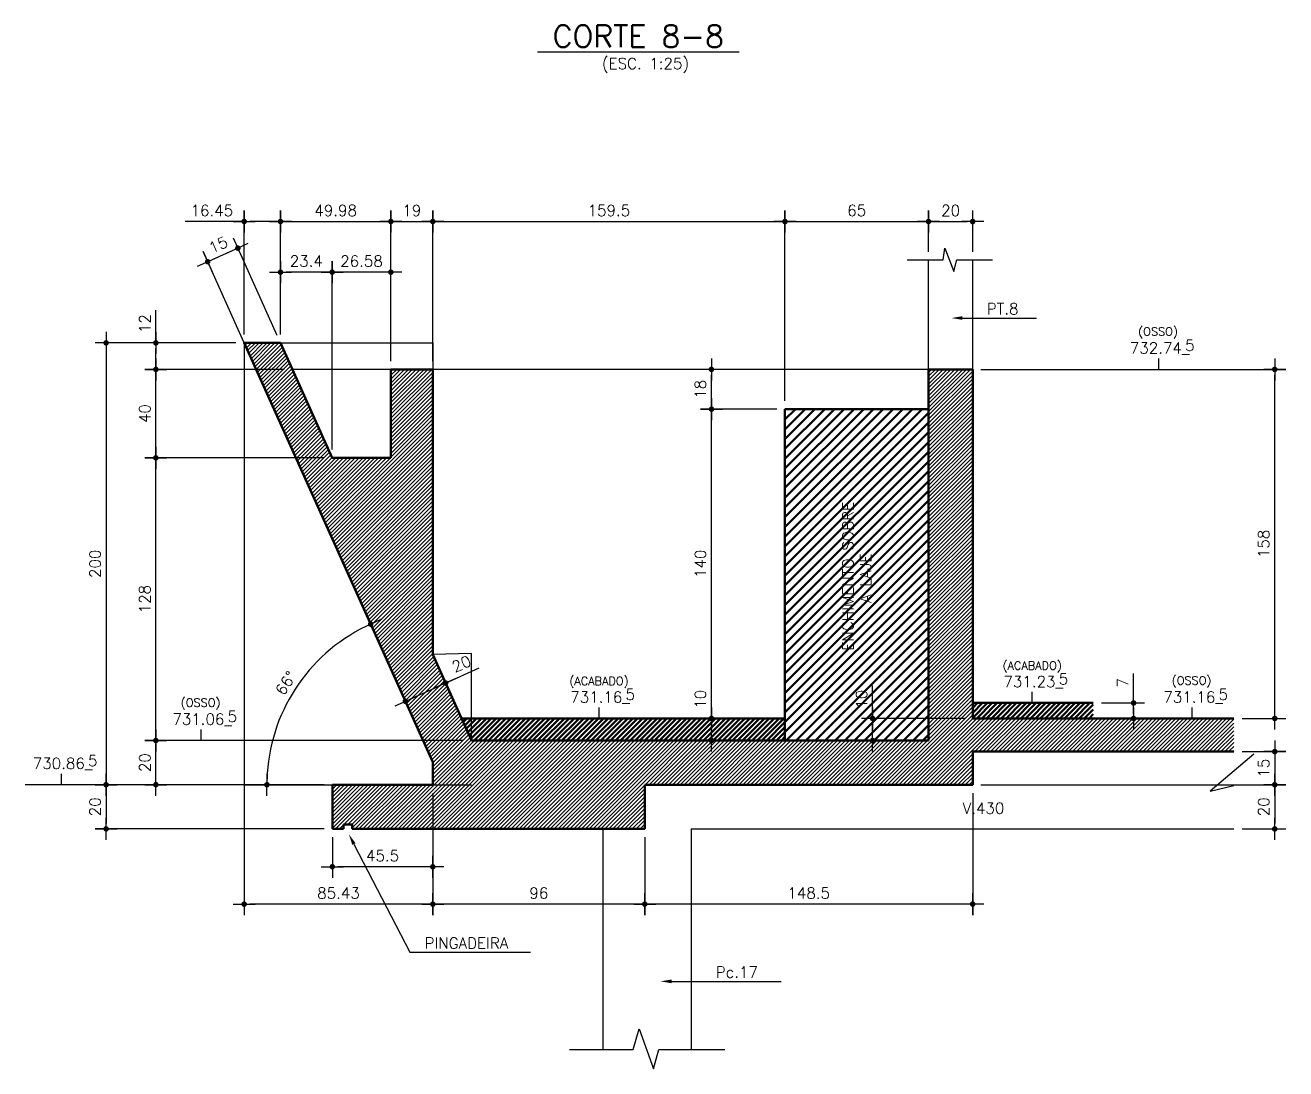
# Model space of a CAD drawing. Header units: inches. Extents: x 17515 to 34518, y -9122 to -4917.
# Drawn here: x 33947 to 34518, y -7393 to -6921 of the extents above; entities that cross this region are included whole.
import ezdxf
from ezdxf.enums import TextEntityAlignment as Align

# ---------------------------------------------------------------- set-up
doc = ezdxf.new("R2010")
doc.units = ezdxf.units.IN
doc.header["$LTSCALE"] = 50
doc.header["$MEASUREMENT"] = 0
for name, color, linetype in [('CORTES', 2, 'Continuous'), ('COTA', 6, 'Continuous'), ('NIVEL', 3, 'Continuous'), ('TEXTO', 3, 'Continuous')]:
    doc.layers.add(name, color=color, linetype=linetype)
doc.styles.add('ROMANS', font='romans.shx')

# ---------------------------------------------------------------- blocks, each defined once
blk = doc.blocks.new('COTA')
at = {"layer": 'COTA'}
for p, q in [((2, 0), (-2, 0)), ((0, -2), (0, 2))]:
    blk.add_line(p, q, dxfattribs=at)
at = {"layer": 'COTA', "const_width": 0.5}
blk.add_lwpolyline([(-0.25, 0, 1), (0.25, 0, 1)], format="xyb", close=True, dxfattribs=at)

msp = doc.modelspace()

# ---------------------------------------------------------------- linework, layer by layer
for p, q in [((34046.578, -7064.843), (34046.578, -7264.843)), ((34046.578, -7064.843), (34132.01, -7064.843)), ((34132.01, -7064.843), (34132.01, -7076.843)), ((34149.51, -7205.447), (34132.01, -7205.954)), ((34149.51, -7244.843), (34149.51, -7205.447)), ((34046.578, -7264.843), (34149.51, -7264.843))]:
    msp.add_line(p, q)
msp.add_lwpolyline([(34046.578, -7064.843), (34132.01, -7254.691), (34132.01, -7264.843)])
at = {"layer": 'CORTES', "color": 8}
for p, q in [((34363.165, -7027.298), (34363.948, -7022.033)), ((34363.948, -7022.033), (34368.013, -7032.545)), ((34346.884, -7027.298), (34363.165, -7027.298)), ((34368.013, -7032.545), (34369.35, -7027.298)), ((34369.35, -7027.298), (34385.464, -7027.298)), ((34503.87, -7251.077), (34484.122, -7267.825)), ((34484.122, -7267.825), (34494.756, -7265.169)), ((34222.765, -7384.68), (34225.461, -7375.3)), ((34225.461, -7375.3), (34232.013, -7393.426)), ((34193.955, -7384.68), (34222.765, -7384.68)), ((34232.013, -7393.426), (34234.3, -7384.68)), ((34234.3, -7384.68), (34264.257, -7384.68))]:
    msp.add_line(p, q, dxfattribs=at)
at = {"layer": 'CORTES'}
for p, q in [((34356.51, -7076.843), (34356.51, -7027.298)), ((34376.51, -7076.843), (34376.51, -7027.298)), ((34113.01, -7076.843), (34068.427, -7076.843)), ((34356.51, -7076.843), (34132.01, -7076.843)), ((34208.973, -7284.843), (34208.973, -7384.68)), ((34248.973, -7284.843), (34248.973, -7384.68)), ((34248.973, -7284.843), (34494.756, -7284.843))]:
    msp.add_line(p, q, dxfattribs=at)
at = {"layer": 'CORTES', "color": 1, "linetype": 'Continuous', "lineweight": 50}
for p, q in [((34063.027, -7064.843), (34046.578, -7064.843)), ((34046.578, -7064.843), (34132.01, -7254.691)), ((34063.027, -7064.843), (34086.427, -7116.843)), ((34113.01, -7076.843), (34132.01, -7076.843)), ((34113.01, -7076.843), (34113.01, -7116.843)), ((34132.01, -7076.843), (34132.01, -7205.954)), ((34376.51, -7076.843), (34356.51, -7076.843)), ((34356.51, -7076.843), (34356.51, -7244.843)), ((34376.51, -7076.843), (34376.51, -7234.843)), ((34113.01, -7116.843), (34086.427, -7116.843)), ((34132.01, -7205.954), (34149.51, -7244.843)), ((34494.756, -7234.843), (34376.51, -7234.843)), ((34356.51, -7244.843), (34149.51, -7244.843)), ((34494.756, -7249.843), (34376.51, -7249.843)), ((34376.51, -7249.843), (34376.51, -7264.843)), ((34132.01, -7254.691), (34132.01, -7264.843)), ((34086.51, -7264.843), (34086.51, -7284.843)), ((34132.01, -7264.843), (34086.51, -7264.843)), ((34376.51, -7264.843), (34228.01, -7264.843)), ((34228.01, -7264.843), (34228.01, -7284.843)), ((34228.01, -7264.843), (34228.01, -7284.843)), ((34091.51, -7282.843), (34091.51, -7284.843)), ((34095.51, -7282.843), (34091.51, -7282.843)), ((34095.51, -7282.843), (34095.51, -7284.843)), ((34091.51, -7284.843), (34086.51, -7284.843)), ((34228.01, -7284.843), (34095.51, -7284.843))]:
    msp.add_line(p, q, dxfattribs=at)
at = {"layer": 'CORTES', "color": 252, "linetype": 'Continuous'}
for p, q in [((34047.053, -7065.898), (34048.107, -7064.843)), ((34047.601, -7067.117), (34049.875, -7064.843)), ((34048.15, -7068.336), (34051.643, -7064.843)), ((34048.698, -7069.555), (34053.411, -7064.843)), ((34049.247, -7070.774), (34055.178, -7064.843)), ((34049.796, -7071.994), (34056.946, -7064.843)), ((34050.344, -7073.213), (34058.714, -7064.843)), ((34050.893, -7074.432), (34060.482, -7064.843)), ((34051.441, -7075.651), (34062.249, -7064.843)), ((34051.99, -7076.87), (34063.334, -7065.526)), ((34052.539, -7078.089), (34063.883, -7066.745)), ((34053.087, -7079.308), (34064.431, -7067.964)), ((34053.636, -7080.528), (34064.98, -7069.184)), ((34054.185, -7081.747), (34065.529, -7070.403)), ((34054.733, -7082.966), (34066.077, -7071.622)), ((34055.282, -7084.185), (34066.626, -7072.841)), ((34055.83, -7085.404), (34067.174, -7074.06)), ((34056.379, -7086.623), (34067.723, -7075.279)), ((34056.928, -7087.842), (34068.272, -7076.499)), ((34057.476, -7089.062), (34068.82, -7077.718)), ((34058.025, -7090.281), (34069.369, -7078.937)), ((34113.01, -7077.722), (34113.889, -7076.843)), ((34113.01, -7079.49), (34115.657, -7076.843)), ((34113.01, -7081.258), (34117.425, -7076.843)), ((34113.01, -7083.026), (34119.192, -7076.843)), ((34113.01, -7084.794), (34120.96, -7076.843)), ((34113.01, -7086.561), (34122.728, -7076.843)), ((34113.01, -7088.329), (34124.496, -7076.843)), ((34113.01, -7090.097), (34126.263, -7076.843)), ((34113.01, -7091.865), (34128.031, -7076.843)), ((34113.01, -7093.632), (34129.799, -7076.843)), ((34113.01, -7095.4), (34131.567, -7076.843)), ((34113.01, -7097.168), (34132.01, -7078.168)), ((34356.51, -7078.174), (34357.841, -7076.843)), ((34356.51, -7079.942), (34359.609, -7076.843)), ((34356.51, -7081.71), (34361.377, -7076.843)), ((34356.51, -7083.478), (34363.144, -7076.843)), ((34356.51, -7085.245), (34364.912, -7076.843)), ((34356.51, -7087.013), (34366.68, -7076.843)), ((34356.51, -7088.781), (34368.448, -7076.843)), ((34356.51, -7090.549), (34370.216, -7076.843)), ((34356.51, -7092.316), (34371.983, -7076.843)), ((34356.51, -7094.084), (34373.751, -7076.843)), ((34356.51, -7095.852), (34375.519, -7076.843)), ((34356.51, -7097.62), (34376.51, -7077.62)), ((34058.574, -7091.5), (34069.918, -7080.156)), ((34059.122, -7092.719), (34070.466, -7081.375)), ((34059.671, -7093.938), (34071.015, -7082.594)), ((34060.219, -7095.157), (34071.563, -7083.813)), ((34113.01, -7098.936), (34132.01, -7079.936)), ((34113.01, -7100.703), (34132.01, -7081.703)), ((34113.01, -7102.471), (34132.01, -7083.471)), ((34356.51, -7099.388), (34376.51, -7079.388)), ((34356.51, -7101.155), (34376.51, -7081.155)), ((34356.51, -7102.923), (34376.51, -7082.923)), ((34356.51, -7104.691), (34376.51, -7084.691)), ((34060.768, -7096.377), (34072.112, -7085.033)), ((34061.317, -7097.596), (34072.661, -7086.252)), ((34061.865, -7098.815), (34073.209, -7087.471)), ((34062.414, -7100.034), (34073.758, -7088.69)), ((34062.962, -7101.253), (34074.306, -7089.909)), ((34113.01, -7104.239), (34132.01, -7085.239)), ((34113.01, -7106.007), (34132.01, -7087.007)), ((34113.01, -7107.775), (34132.01, -7088.775)), ((34113.01, -7109.542), (34132.01, -7090.542)), ((34356.51, -7106.459), (34376.51, -7086.459)), ((34356.51, -7108.226), (34376.51, -7088.226)), ((34356.51, -7109.994), (34376.51, -7089.994)), ((34063.511, -7102.472), (34074.855, -7091.128)), ((34064.06, -7103.691), (34075.404, -7092.347)), ((34064.608, -7104.911), (34075.952, -7093.567)), ((34065.157, -7106.13), (34076.501, -7094.786)), ((34065.706, -7107.349), (34077.05, -7096.005)), ((34113.01, -7111.31), (34132.01, -7092.31)), ((34113.01, -7113.078), (34132.01, -7094.078)), ((34113.01, -7114.846), (34132.01, -7095.846)), ((34356.51, -7111.762), (34376.51, -7091.762)), ((34356.51, -7113.53), (34376.51, -7093.53)), ((34356.51, -7115.297), (34376.51, -7095.297)), ((34066.254, -7108.568), (34077.598, -7097.224)), ((34066.803, -7109.787), (34078.147, -7098.443)), ((34067.351, -7111.006), (34078.695, -7099.662)), ((34067.9, -7112.225), (34079.244, -7100.881)), ((34068.449, -7113.445), (34079.793, -7102.101)), ((34083.81, -7147.581), (34132.01, -7099.381)), ((34084.359, -7148.8), (34132.01, -7101.149)), ((34113.01, -7116.613), (34132.01, -7097.613)), ((34356.51, -7117.065), (34376.51, -7097.065)), ((34356.51, -7118.833), (34376.51, -7098.833)), ((34356.51, -7120.601), (34376.51, -7100.601)), ((34068.997, -7114.664), (34080.341, -7103.32)), ((34069.546, -7115.883), (34080.89, -7104.539)), ((34070.095, -7117.102), (34081.438, -7105.758)), ((34070.643, -7118.321), (34081.987, -7106.977)), ((34084.907, -7150.019), (34132.01, -7102.917)), ((34085.456, -7151.238), (34132.01, -7104.684)), ((34086.004, -7152.457), (34132.01, -7106.452)), ((34356.51, -7122.369), (34376.51, -7102.368)), ((34356.51, -7124.136), (34376.51, -7104.136)), ((34356.51, -7125.904), (34376.51, -7105.904)), ((34356.51, -7127.672), (34376.51, -7107.672)), ((34071.192, -7119.54), (34082.536, -7108.196)), ((34071.74, -7120.76), (34083.084, -7109.416)), ((34072.289, -7121.979), (34083.633, -7110.635)), ((34072.838, -7123.198), (34084.182, -7111.854)), ((34073.386, -7124.417), (34084.73, -7113.073)), ((34086.553, -7153.677), (34132.01, -7108.22)), ((34087.102, -7154.896), (34132.01, -7109.988)), ((34087.65, -7156.115), (34132.01, -7111.755)), ((34088.199, -7157.334), (34132.01, -7113.523)), ((34356.51, -7129.44), (34376.51, -7109.44)), ((34356.51, -7131.207), (34376.51, -7111.207)), ((34356.51, -7132.975), (34376.51, -7112.975)), ((34073.935, -7125.636), (34085.279, -7114.292)), ((34074.483, -7126.855), (34085.827, -7115.511)), ((34075.032, -7128.074), (34086.376, -7116.73)), ((34075.581, -7129.294), (34088.031, -7116.843)), ((34076.129, -7130.513), (34089.799, -7116.843)), ((34076.678, -7131.732), (34091.567, -7116.843)), ((34077.227, -7132.951), (34093.335, -7116.843)), ((34077.775, -7134.17), (34095.102, -7116.843)), ((34078.324, -7135.389), (34096.87, -7116.843)), ((34078.872, -7136.608), (34098.638, -7116.843)), ((34079.421, -7137.828), (34100.406, -7116.843)), ((34079.97, -7139.047), (34102.173, -7116.843)), ((34080.518, -7140.266), (34103.941, -7116.843)), ((34081.067, -7141.485), (34105.709, -7116.843)), ((34081.615, -7142.704), (34107.477, -7116.843)), ((34082.164, -7143.923), (34109.244, -7116.843)), ((34082.713, -7145.143), (34111.012, -7116.843)), ((34083.261, -7146.362), (34112.78, -7116.843)), ((34088.748, -7158.553), (34132.01, -7115.291)), ((34089.296, -7159.772), (34132.01, -7117.059)), ((34089.845, -7160.991), (34132.01, -7118.827)), ((34356.51, -7134.743), (34376.51, -7114.743)), ((34356.51, -7136.511), (34376.51, -7116.511)), ((34356.51, -7138.278), (34376.51, -7118.278)), ((34090.393, -7162.211), (34132.01, -7120.594)), ((34090.942, -7163.43), (34132.01, -7122.362)), ((34091.491, -7164.649), (34132.01, -7124.13)), ((34356.51, -7140.046), (34376.51, -7120.046)), ((34356.51, -7141.814), (34376.51, -7121.814)), ((34356.51, -7143.582), (34376.51, -7123.582)), ((34092.039, -7165.868), (34132.01, -7125.898)), ((34092.588, -7167.087), (34132.01, -7127.665)), ((34093.136, -7168.306), (34132.01, -7129.433)), ((34356.51, -7145.35), (34376.51, -7125.349)), ((34356.51, -7147.117), (34376.51, -7127.117)), ((34356.51, -7148.885), (34376.51, -7128.885)), ((34093.685, -7169.526), (34132.01, -7131.201)), ((34094.234, -7170.745), (34132.01, -7132.969)), ((34094.782, -7171.964), (34132.01, -7134.736)), ((34356.51, -7150.653), (34376.51, -7130.653)), ((34356.51, -7152.421), (34376.51, -7132.421)), ((34356.51, -7154.188), (34376.51, -7134.188)), ((34356.51, -7155.956), (34376.51, -7135.956)), ((34095.331, -7173.183), (34132.01, -7136.504)), ((34095.88, -7174.402), (34132.01, -7138.272)), ((34096.428, -7175.621), (34132.01, -7140.04)), ((34096.977, -7176.84), (34132.01, -7141.808)), ((34356.51, -7157.724), (34376.51, -7137.724)), ((34356.51, -7159.492), (34376.51, -7139.492)), ((34356.51, -7161.259), (34376.51, -7141.259)), ((34097.525, -7178.06), (34132.01, -7143.575)), ((34098.074, -7179.279), (34132.01, -7145.343)), ((34098.623, -7180.498), (34132.01, -7147.111)), ((34356.51, -7163.027), (34376.51, -7143.027)), ((34356.51, -7164.795), (34376.51, -7144.795)), ((34356.51, -7166.563), (34376.51, -7146.563)), ((34099.171, -7181.717), (34132.01, -7148.879)), ((34099.72, -7182.936), (34132.01, -7150.646)), ((34100.269, -7184.155), (34132.01, -7152.414)), ((34356.51, -7168.33), (34376.51, -7148.33)), ((34356.51, -7170.098), (34376.51, -7150.098)), ((34356.51, -7171.866), (34376.51, -7151.866)), ((34100.817, -7185.374), (34132.01, -7154.182)), ((34101.366, -7186.594), (34132.01, -7155.95)), ((34101.914, -7187.813), (34132.01, -7157.717)), ((34356.51, -7173.634), (34376.51, -7153.634)), ((34356.51, -7175.402), (34376.51, -7155.402)), ((34356.51, -7177.169), (34376.51, -7157.169)), ((34356.51, -7178.937), (34376.51, -7158.937)), ((34102.463, -7189.032), (34132.01, -7159.485)), ((34103.012, -7190.251), (34132.01, -7161.253)), ((34103.56, -7191.47), (34132.01, -7163.021)), ((34104.109, -7192.689), (34132.01, -7164.789)), ((34356.51, -7180.705), (34376.51, -7160.705)), ((34356.51, -7182.473), (34376.51, -7162.473)), ((34356.51, -7184.24), (34376.51, -7164.24)), ((34104.657, -7193.909), (34132.01, -7166.556)), ((34105.206, -7195.128), (34132.01, -7168.324)), ((34105.755, -7196.347), (34132.01, -7170.092)), ((34356.51, -7186.008), (34376.51, -7166.008)), ((34356.51, -7187.776), (34376.51, -7167.776)), ((34356.51, -7189.544), (34376.51, -7169.544)), ((34106.303, -7197.566), (34132.01, -7171.86)), ((34106.852, -7198.785), (34132.01, -7173.627)), ((34107.401, -7200.004), (34132.01, -7175.395)), ((34356.51, -7191.311), (34376.51, -7171.311)), ((34356.51, -7193.079), (34376.51, -7173.079)), ((34356.51, -7194.847), (34376.51, -7174.847)), ((34107.949, -7201.223), (34132.01, -7177.163)), ((34108.498, -7202.443), (34132.01, -7178.931)), ((34109.046, -7203.662), (34132.01, -7180.698)), ((34356.51, -7196.615), (34376.51, -7176.615)), ((34356.51, -7198.383), (34376.51, -7178.383)), ((34356.51, -7200.15), (34376.51, -7180.15)), ((34356.51, -7201.918), (34376.51, -7181.918)), ((34109.595, -7204.881), (34132.01, -7182.466)), ((34110.144, -7206.1), (34132.01, -7184.234)), ((34110.692, -7207.319), (34132.01, -7186.002)), ((34356.51, -7203.686), (34376.51, -7183.686)), ((34356.51, -7205.454), (34376.51, -7185.454)), ((34356.51, -7207.221), (34376.51, -7187.221)), ((34111.241, -7208.538), (34132.01, -7187.77)), ((34111.79, -7209.757), (34132.01, -7189.537)), ((34112.338, -7210.977), (34132.01, -7191.305)), ((34112.887, -7212.196), (34132.01, -7193.073)), ((34356.51, -7208.989), (34376.51, -7188.989)), ((34356.51, -7210.757), (34376.51, -7190.757)), ((34356.51, -7212.525), (34376.51, -7192.525)), ((34113.435, -7213.415), (34132.01, -7194.841)), ((34113.984, -7214.634), (34132.01, -7196.608)), ((34114.533, -7215.853), (34132.01, -7198.376)), ((34356.51, -7214.292), (34376.51, -7194.292)), ((34356.51, -7216.06), (34376.51, -7196.06)), ((34356.51, -7217.828), (34376.51, -7197.828)), ((34115.081, -7217.072), (34132.01, -7200.144)), ((34115.63, -7218.291), (34132.01, -7201.912)), ((34116.178, -7219.511), (34132.01, -7203.679)), ((34356.51, -7219.596), (34376.51, -7199.596)), ((34356.51, -7221.364), (34376.51, -7201.364)), ((34356.51, -7223.131), (34376.51, -7203.131)), ((34116.727, -7220.73), (34132.01, -7205.447)), ((34117.276, -7221.949), (34132.401, -7206.824)), ((34117.824, -7223.168), (34132.95, -7208.043)), ((34118.373, -7224.387), (34133.498, -7209.262)), ((34118.922, -7225.606), (34134.047, -7210.481)), ((34356.51, -7224.899), (34376.51, -7204.899)), ((34356.51, -7226.667), (34376.51, -7206.667)), ((34356.51, -7228.435), (34376.51, -7208.435)), ((34356.51, -7230.202), (34376.51, -7210.202)), ((34119.47, -7226.826), (34134.596, -7211.7)), ((34120.019, -7228.045), (34135.144, -7212.919)), ((34120.567, -7229.264), (34135.693, -7214.139)), ((34121.116, -7230.483), (34136.241, -7215.358)), ((34356.51, -7231.97), (34376.51, -7211.97)), ((34356.51, -7233.738), (34376.51, -7213.738)), ((34356.51, -7235.506), (34376.51, -7215.506)), ((34121.665, -7231.702), (34136.79, -7216.577)), ((34122.213, -7232.921), (34137.339, -7217.796)), ((34122.762, -7234.14), (34137.887, -7219.015)), ((34123.311, -7235.36), (34138.436, -7220.234)), ((34123.859, -7236.579), (34138.984, -7221.453)), ((34356.51, -7237.273), (34376.51, -7217.273)), ((34356.51, -7239.041), (34376.51, -7219.041)), ((34356.51, -7240.809), (34376.51, -7220.809)), ((34124.408, -7237.798), (34139.533, -7222.673)), ((34124.956, -7239.017), (34140.082, -7223.892)), ((34125.505, -7240.236), (34140.63, -7225.111)), ((34126.054, -7241.455), (34141.179, -7226.33)), ((34126.602, -7242.674), (34141.728, -7227.549)), ((34337.779, -7264.843), (34376.51, -7226.112)), ((34356.51, -7242.577), (34376.51, -7222.577)), ((34356.51, -7244.345), (34376.51, -7224.345)), ((34127.151, -7243.894), (34142.276, -7228.768)), ((34127.699, -7245.113), (34142.825, -7229.987)), ((34128.248, -7246.332), (34143.373, -7231.207)), ((34128.797, -7247.551), (34143.922, -7232.426)), ((34339.547, -7264.843), (34376.51, -7227.88)), ((34341.315, -7264.843), (34376.51, -7229.648)), ((34343.082, -7264.843), (34376.51, -7231.416)), ((34344.85, -7264.843), (34376.51, -7233.183)), ((34129.345, -7248.77), (34144.471, -7233.645)), ((34129.894, -7249.989), (34145.019, -7234.864)), ((34130.443, -7251.209), (34145.568, -7236.083)), ((34130.991, -7252.428), (34146.117, -7237.302)), ((34131.54, -7253.647), (34146.665, -7238.522)), ((34346.618, -7264.843), (34376.618, -7234.843)), ((34348.386, -7264.843), (34378.386, -7234.843)), ((34350.153, -7264.843), (34380.153, -7234.843)), ((34351.921, -7264.843), (34381.921, -7234.843)), ((34353.689, -7264.843), (34383.689, -7234.843)), ((34355.457, -7264.843), (34385.457, -7234.843)), ((34357.224, -7264.843), (34387.224, -7234.843)), ((34358.992, -7264.843), (34388.992, -7234.843)), ((34360.76, -7264.843), (34390.76, -7234.843)), ((34377.528, -7249.843), (34392.528, -7234.843)), ((34379.296, -7249.843), (34394.296, -7234.843)), ((34381.063, -7249.843), (34396.063, -7234.843)), ((34382.831, -7249.843), (34397.831, -7234.843)), ((34384.599, -7249.843), (34399.599, -7234.843)), ((34386.367, -7249.843), (34401.367, -7234.843)), ((34388.134, -7249.843), (34403.134, -7234.843)), ((34389.902, -7249.843), (34404.902, -7234.843)), ((34391.67, -7249.843), (34406.67, -7234.843)), ((34393.438, -7249.843), (34408.438, -7234.843)), ((34395.205, -7249.843), (34410.205, -7234.843)), ((34396.973, -7249.843), (34411.973, -7234.843)), ((34398.741, -7249.843), (34413.741, -7234.843)), ((34400.509, -7249.843), (34415.509, -7234.843)), ((34402.277, -7249.843), (34417.277, -7234.843)), ((34404.044, -7249.843), (34419.044, -7234.843)), ((34405.812, -7249.843), (34420.812, -7234.843)), ((34407.58, -7249.843), (34422.58, -7234.843)), ((34409.348, -7249.843), (34424.348, -7234.843)), ((34411.115, -7249.843), (34426.115, -7234.843)), ((34412.883, -7249.843), (34427.883, -7234.843)), ((34414.651, -7249.843), (34429.651, -7234.843)), ((34416.419, -7249.843), (34431.419, -7234.843)), ((34418.186, -7249.843), (34433.186, -7234.843)), ((34419.954, -7249.843), (34434.954, -7234.843)), ((34421.722, -7249.843), (34436.722, -7234.843)), ((34423.49, -7249.843), (34438.49, -7234.843)), ((34425.258, -7249.843), (34440.258, -7234.843)), ((34427.025, -7249.843), (34442.025, -7234.843)), ((34428.793, -7249.843), (34443.793, -7234.843)), ((34430.561, -7249.843), (34445.561, -7234.843)), ((34432.329, -7249.843), (34447.329, -7234.843)), ((34434.096, -7249.843), (34449.096, -7234.843)), ((34435.864, -7249.843), (34450.864, -7234.843)), ((34437.632, -7249.843), (34452.632, -7234.843)), ((34439.4, -7249.843), (34454.4, -7234.843)), ((34441.167, -7249.843), (34456.167, -7234.843)), ((34442.935, -7249.843), (34457.935, -7234.843)), ((34444.703, -7249.843), (34459.703, -7234.843)), ((34446.471, -7249.843), (34461.471, -7234.843)), ((34448.238, -7249.843), (34463.239, -7234.843)), ((34450.006, -7249.843), (34465.006, -7234.843)), ((34451.774, -7249.843), (34466.774, -7234.843)), ((34453.542, -7249.843), (34468.542, -7234.843)), ((34455.31, -7249.843), (34470.31, -7234.843)), ((34457.077, -7249.843), (34472.077, -7234.843)), ((34458.845, -7249.843), (34473.845, -7234.843)), ((34460.613, -7249.843), (34475.613, -7234.843)), ((34462.381, -7249.843), (34477.381, -7234.843)), ((34464.148, -7249.843), (34479.148, -7234.843)), ((34465.916, -7249.843), (34480.916, -7234.843)), ((34467.684, -7249.843), (34482.684, -7234.843)), ((34469.452, -7249.843), (34484.452, -7234.843)), ((34471.219, -7249.843), (34486.219, -7234.843)), ((34472.987, -7249.843), (34487.987, -7234.843)), ((34474.755, -7249.843), (34489.755, -7234.843)), ((34476.523, -7249.843), (34491.523, -7234.843)), ((34478.291, -7249.843), (34493.291, -7234.843)), ((34480.058, -7249.843), (34494.756, -7235.145)), ((34481.826, -7249.843), (34494.756, -7236.913)), ((34483.594, -7249.843), (34494.756, -7238.681)), ((34132.01, -7254.945), (34147.214, -7239.741)), ((34132.01, -7256.713), (34147.762, -7240.96)), ((34132.01, -7258.48), (34148.311, -7242.179)), ((34132.01, -7260.248), (34148.86, -7243.398)), ((34132.01, -7262.016), (34149.408, -7244.617)), ((34485.362, -7249.843), (34494.756, -7240.448)), ((34487.129, -7249.843), (34494.756, -7242.216)), ((34488.897, -7249.843), (34494.756, -7243.984)), ((34112.718, -7284.843), (34152.718, -7244.843)), ((34114.486, -7284.843), (34154.486, -7244.843)), ((34116.253, -7284.843), (34156.253, -7244.843)), ((34118.021, -7284.843), (34158.021, -7244.843)), ((34119.789, -7284.843), (34159.789, -7244.843)), ((34121.557, -7284.843), (34161.557, -7244.843)), ((34123.324, -7284.843), (34163.324, -7244.843)), ((34125.092, -7284.843), (34165.092, -7244.843)), ((34126.86, -7284.843), (34166.86, -7244.843)), ((34128.628, -7284.843), (34168.628, -7244.843)), ((34130.396, -7284.843), (34170.396, -7244.843)), ((34132.01, -7263.784), (34150.95, -7244.843)), ((34132.163, -7284.843), (34172.163, -7244.843)), ((34133.931, -7284.843), (34173.931, -7244.843)), ((34135.699, -7284.843), (34175.699, -7244.843)), ((34137.467, -7284.843), (34177.467, -7244.843)), ((34139.234, -7284.843), (34179.234, -7244.843)), ((34141.002, -7284.843), (34181.002, -7244.843)), ((34142.77, -7284.843), (34182.77, -7244.843)), ((34144.538, -7284.843), (34184.538, -7244.843)), ((34146.305, -7284.843), (34186.305, -7244.843)), ((34148.073, -7284.843), (34188.073, -7244.843)), ((34149.841, -7284.843), (34189.841, -7244.843)), ((34151.609, -7284.843), (34191.609, -7244.843)), ((34153.377, -7284.843), (34193.377, -7244.843)), ((34155.144, -7284.843), (34195.144, -7244.843)), ((34156.912, -7284.843), (34196.912, -7244.843)), ((34158.68, -7284.843), (34198.68, -7244.843)), ((34160.448, -7284.843), (34200.448, -7244.843)), ((34162.215, -7284.843), (34202.215, -7244.843)), ((34163.983, -7284.843), (34203.983, -7244.843)), ((34165.751, -7284.843), (34205.751, -7244.843)), ((34167.519, -7284.843), (34207.519, -7244.843)), ((34169.286, -7284.843), (34209.286, -7244.843)), ((34171.054, -7284.843), (34211.054, -7244.843)), ((34172.822, -7284.843), (34212.822, -7244.843)), ((34174.59, -7284.843), (34214.59, -7244.843)), ((34176.358, -7284.843), (34216.358, -7244.843)), ((34178.125, -7284.843), (34218.125, -7244.843)), ((34179.893, -7284.843), (34219.893, -7244.843)), ((34181.661, -7284.843), (34221.661, -7244.843)), ((34183.429, -7284.843), (34223.429, -7244.843)), ((34185.196, -7284.843), (34225.196, -7244.843)), ((34186.964, -7284.843), (34226.964, -7244.843)), ((34188.732, -7284.843), (34228.732, -7244.843)), ((34190.5, -7284.843), (34230.5, -7244.843)), ((34192.267, -7284.843), (34232.267, -7244.843)), ((34194.035, -7284.843), (34234.035, -7244.843)), ((34195.803, -7284.843), (34235.803, -7244.843)), ((34197.571, -7284.843), (34237.571, -7244.843)), ((34199.338, -7284.843), (34239.339, -7244.843)), ((34201.106, -7284.843), (34241.106, -7244.843)), ((34202.874, -7284.843), (34242.874, -7244.843)), ((34204.642, -7284.843), (34244.642, -7244.843)), ((34206.41, -7284.843), (34246.41, -7244.843)), ((34228.177, -7264.843), (34248.177, -7244.843)), ((34229.945, -7264.843), (34249.945, -7244.843)), ((34231.713, -7264.843), (34251.713, -7244.843)), ((34233.481, -7264.843), (34253.481, -7244.843)), ((34235.248, -7264.843), (34255.248, -7244.843)), ((34237.016, -7264.843), (34257.016, -7244.843)), ((34238.784, -7264.843), (34258.784, -7244.843)), ((34240.552, -7264.843), (34260.552, -7244.843)), ((34242.32, -7264.843), (34262.32, -7244.843)), ((34244.087, -7264.843), (34264.087, -7244.843)), ((34245.855, -7264.843), (34265.855, -7244.843)), ((34247.623, -7264.843), (34267.623, -7244.843)), ((34249.391, -7264.843), (34269.391, -7244.843)), ((34251.158, -7264.843), (34271.158, -7244.843)), ((34252.926, -7264.843), (34272.926, -7244.843)), ((34254.694, -7264.843), (34274.694, -7244.843)), ((34256.462, -7264.843), (34276.462, -7244.843)), ((34258.229, -7264.843), (34278.229, -7244.843)), ((34259.997, -7264.843), (34279.997, -7244.843)), ((34261.765, -7264.843), (34281.765, -7244.843)), ((34263.533, -7264.843), (34283.533, -7244.843)), ((34265.3, -7264.843), (34285.301, -7244.843)), ((34267.068, -7264.843), (34287.068, -7244.843)), ((34268.836, -7264.843), (34288.836, -7244.843)), ((34270.604, -7264.843), (34290.604, -7244.843)), ((34272.372, -7264.843), (34292.372, -7244.843)), ((34274.139, -7264.843), (34294.139, -7244.843)), ((34275.907, -7264.843), (34295.907, -7244.843)), ((34277.675, -7264.843), (34297.675, -7244.843)), ((34279.443, -7264.843), (34299.443, -7244.843)), ((34281.21, -7264.843), (34301.21, -7244.843)), ((34282.978, -7264.843), (34302.978, -7244.843)), ((34284.746, -7264.843), (34304.746, -7244.843)), ((34286.514, -7264.843), (34306.514, -7244.843)), ((34288.281, -7264.843), (34308.281, -7244.843)), ((34290.049, -7264.843), (34310.049, -7244.843)), ((34291.817, -7264.843), (34311.817, -7244.843)), ((34293.585, -7264.843), (34313.585, -7244.843)), ((34295.353, -7264.843), (34315.353, -7244.843)), ((34297.12, -7264.843), (34317.12, -7244.843)), ((34298.888, -7264.843), (34318.888, -7244.843)), ((34300.656, -7264.843), (34320.656, -7244.843)), ((34302.424, -7264.843), (34322.424, -7244.843)), ((34304.191, -7264.843), (34324.191, -7244.843)), ((34305.959, -7264.843), (34325.959, -7244.843)), ((34307.727, -7264.843), (34327.727, -7244.843)), ((34309.495, -7264.843), (34329.495, -7244.843)), ((34311.262, -7264.843), (34331.262, -7244.843)), ((34313.03, -7264.843), (34333.03, -7244.843)), ((34314.798, -7264.843), (34334.798, -7244.843)), ((34316.566, -7264.843), (34336.566, -7244.843)), ((34318.334, -7264.843), (34338.334, -7244.843)), ((34320.101, -7264.843), (34340.101, -7244.843)), ((34321.869, -7264.843), (34341.869, -7244.843)), ((34323.637, -7264.843), (34343.637, -7244.843)), ((34325.405, -7264.843), (34345.405, -7244.843)), ((34327.172, -7264.843), (34347.172, -7244.843)), ((34328.94, -7264.843), (34348.94, -7244.843)), ((34330.708, -7264.843), (34350.708, -7244.843)), ((34332.476, -7264.843), (34352.476, -7244.843)), ((34334.243, -7264.843), (34354.243, -7244.843)), ((34336.011, -7264.843), (34356.011, -7244.843)), ((34490.665, -7249.843), (34494.756, -7245.752)), ((34492.433, -7249.843), (34494.756, -7247.519)), ((34494.2, -7249.843), (34494.756, -7249.287)), ((34362.528, -7264.843), (34376.51, -7250.861)), ((34364.296, -7264.843), (34376.51, -7252.629)), ((34366.063, -7264.843), (34376.51, -7254.397)), ((34367.831, -7264.843), (34376.51, -7256.164)), ((34369.599, -7264.843), (34376.51, -7257.932)), ((34371.367, -7264.843), (34376.51, -7259.7)), ((34373.134, -7264.843), (34376.51, -7261.468)), ((34086.51, -7265.089), (34086.756, -7264.843)), ((34086.51, -7266.857), (34088.524, -7264.843)), ((34086.51, -7268.625), (34090.291, -7264.843)), ((34086.51, -7270.393), (34092.059, -7264.843)), ((34086.51, -7272.161), (34093.827, -7264.843)), ((34086.51, -7273.928), (34095.595, -7264.843)), ((34086.51, -7275.696), (34097.363, -7264.843)), ((34086.51, -7277.464), (34099.13, -7264.843)), ((34086.51, -7279.232), (34100.898, -7264.843)), ((34086.51, -7280.999), (34102.666, -7264.843)), ((34086.51, -7282.767), (34104.434, -7264.843)), ((34086.51, -7284.535), (34106.201, -7264.843)), ((34087.969, -7284.843), (34107.969, -7264.843)), ((34091.737, -7282.843), (34109.737, -7264.843)), ((34093.505, -7282.843), (34111.505, -7264.843)), ((34095.272, -7282.843), (34113.272, -7264.843)), ((34095.51, -7284.374), (34115.04, -7264.843)), ((34096.808, -7284.843), (34116.808, -7264.843)), ((34098.576, -7284.843), (34118.576, -7264.843)), ((34100.343, -7284.843), (34120.343, -7264.843)), ((34102.111, -7284.843), (34122.111, -7264.843)), ((34103.879, -7284.843), (34123.879, -7264.843)), ((34105.647, -7284.843), (34125.647, -7264.843)), ((34107.415, -7284.843), (34127.415, -7264.843)), ((34109.182, -7284.843), (34129.182, -7264.843)), ((34110.95, -7284.843), (34130.95, -7264.843)), ((34208.177, -7284.843), (34228.01, -7265.011)), ((34209.945, -7284.843), (34228.01, -7266.779)), ((34374.902, -7264.843), (34376.51, -7263.235)), ((34211.713, -7284.843), (34228.01, -7268.546)), ((34213.481, -7284.843), (34228.01, -7270.314)), ((34215.248, -7284.843), (34228.01, -7272.082)), ((34217.016, -7284.843), (34228.01, -7273.85)), ((34218.784, -7284.843), (34228.01, -7275.617)), ((34220.552, -7284.843), (34228.01, -7277.385)), ((34089.737, -7284.843), (34091.51, -7283.07)), ((34222.319, -7284.843), (34228.01, -7279.153)), ((34224.087, -7284.843), (34228.01, -7280.921)), ((34225.855, -7284.843), (34228.01, -7282.688)), ((34227.623, -7284.843), (34228.01, -7284.456)), ((34091.505, -7284.843), (34091.51, -7284.838))]:
    msp.add_line(p, q, dxfattribs=at)
at = {"layer": 'CORTES', "color": 40, "linetype": 'Continuous', "lineweight": 50}
for p, q in [((34291.51, -7094.843), (34291.51, -7244.843)), ((34356.51, -7094.843), (34291.51, -7094.843)), ((34291.51, -7095.168), (34291.835, -7094.843)), ((34291.51, -7099.588), (34296.254, -7094.843)), ((34291.51, -7104.007), (34300.674, -7094.843)), ((34291.51, -7108.427), (34305.093, -7094.843)), ((34291.51, -7112.846), (34309.513, -7094.843)), ((34291.51, -7117.265), (34313.932, -7094.843)), ((34291.51, -7121.685), (34318.352, -7094.843)), ((34291.51, -7126.104), (34322.771, -7094.843)), ((34291.51, -7130.524), (34327.19, -7094.843)), ((34291.51, -7134.943), (34331.61, -7094.843)), ((34291.51, -7139.362), (34336.029, -7094.843)), ((34291.51, -7143.782), (34340.449, -7094.843)), ((34291.51, -7148.201), (34344.868, -7094.843)), ((34291.51, -7152.621), (34349.288, -7094.843)), ((34291.51, -7157.04), (34353.707, -7094.843)), ((34291.51, -7161.46), (34356.51, -7096.46)), ((34291.51, -7165.879), (34356.51, -7100.879)), ((34291.51, -7170.298), (34356.51, -7105.298)), ((34291.51, -7174.718), (34356.51, -7109.718)), ((34291.51, -7179.137), (34356.51, -7114.137)), ((34291.51, -7183.557), (34356.51, -7118.557)), ((34291.51, -7187.976), (34356.51, -7122.976)), ((34291.51, -7192.396), (34356.51, -7127.395)), ((34291.51, -7196.815), (34356.51, -7131.815)), ((34291.51, -7201.234), (34356.51, -7136.234)), ((34291.51, -7205.654), (34356.51, -7140.654)), ((34291.51, -7210.073), (34356.51, -7145.073)), ((34291.51, -7214.493), (34356.51, -7149.493)), ((34291.51, -7218.912), (34356.51, -7153.912)), ((34291.51, -7223.331), (34356.51, -7158.331)), ((34291.51, -7227.751), (34356.51, -7162.751)), ((34291.51, -7232.17), (34356.51, -7167.17)), ((34291.51, -7236.59), (34356.51, -7171.59)), ((34291.51, -7241.009), (34356.51, -7176.009)), ((34292.095, -7244.843), (34356.51, -7180.429)), ((34296.515, -7244.843), (34356.51, -7184.848)), ((34300.934, -7244.843), (34356.51, -7189.267)), ((34305.353, -7244.843), (34356.51, -7193.687)), ((34309.773, -7244.843), (34356.51, -7198.106)), ((34314.192, -7244.843), (34356.51, -7202.526)), ((34318.612, -7244.843), (34356.51, -7206.945)), ((34323.031, -7244.843), (34356.51, -7211.364)), ((34327.451, -7244.843), (34356.51, -7215.784)), ((34331.87, -7244.843), (34356.51, -7220.203)), ((34336.289, -7244.843), (34356.51, -7224.623)), ((34340.709, -7244.843), (34356.51, -7229.042)), ((34345.128, -7244.843), (34356.51, -7233.462)), ((34349.548, -7244.843), (34356.51, -7237.881)), ((34353.967, -7244.843), (34356.51, -7242.3))]:
    msp.add_line(p, q, dxfattribs=at)
at = {"layer": 'CORTES', "color": 253, "linetype": 'Continuous', "lineweight": 50}
for p, q in [((34431.111, -7227.843), (34376.51, -7227.843)), ((34376.51, -7227.88), (34376.547, -7227.843)), ((34376.51, -7230.09), (34378.756, -7227.843)), ((34376.51, -7232.299), (34380.966, -7227.843)), ((34376.51, -7234.509), (34383.176, -7227.843)), ((34378.386, -7234.843), (34385.386, -7227.843)), ((34380.595, -7234.843), (34387.595, -7227.843)), ((34382.805, -7234.843), (34389.805, -7227.843)), ((34385.015, -7234.843), (34392.015, -7227.843)), ((34387.224, -7234.843), (34394.224, -7227.843)), ((34389.434, -7234.843), (34396.434, -7227.843)), ((34391.644, -7234.843), (34398.644, -7227.843)), ((34393.854, -7234.843), (34400.854, -7227.843)), ((34396.063, -7234.843), (34403.063, -7227.843)), ((34398.273, -7234.843), (34405.273, -7227.843)), ((34400.483, -7234.843), (34407.483, -7227.843)), ((34402.692, -7234.843), (34409.692, -7227.843)), ((34404.902, -7234.843), (34411.902, -7227.843)), ((34407.112, -7234.843), (34414.112, -7227.843)), ((34409.322, -7234.843), (34416.322, -7227.843)), ((34411.531, -7234.843), (34418.531, -7227.843)), ((34413.741, -7234.843), (34420.741, -7227.843)), ((34415.951, -7234.843), (34422.951, -7227.843)), ((34418.16, -7234.843), (34425.16, -7227.843)), ((34420.37, -7234.843), (34427.37, -7227.843)), ((34422.58, -7234.843), (34429.58, -7227.843)), ((34424.79, -7234.843), (34431.111, -7228.522)), ((34426.999, -7234.843), (34431.111, -7230.732)), ((34429.209, -7234.843), (34431.111, -7232.941)), ((34291.51, -7234.843), (34145.01, -7234.843)), ((34145.071, -7234.978), (34145.206, -7234.843)), ((34145.756, -7236.502), (34147.416, -7234.843)), ((34146.442, -7238.026), (34149.625, -7234.843)), ((34147.128, -7239.55), (34151.835, -7234.843)), ((34147.814, -7241.074), (34154.045, -7234.843)), ((34148.5, -7242.598), (34156.254, -7234.843)), ((34149.185, -7244.122), (34158.464, -7234.843)), ((34150.674, -7244.843), (34160.674, -7234.843)), ((34152.883, -7244.843), (34162.883, -7234.843)), ((34155.093, -7244.843), (34165.093, -7234.843)), ((34157.303, -7244.843), (34167.303, -7234.843)), ((34159.513, -7244.843), (34169.513, -7234.843)), ((34161.722, -7244.843), (34171.722, -7234.843)), ((34163.932, -7244.843), (34173.932, -7234.843)), ((34166.142, -7244.843), (34176.142, -7234.843)), ((34168.351, -7244.843), (34178.351, -7234.843)), ((34170.561, -7244.843), (34180.561, -7234.843)), ((34172.771, -7244.843), (34182.771, -7234.843)), ((34174.981, -7244.843), (34184.981, -7234.843)), ((34177.19, -7244.843), (34187.19, -7234.843)), ((34179.4, -7244.843), (34189.4, -7234.843)), ((34181.61, -7244.843), (34191.61, -7234.843)), ((34183.819, -7244.843), (34193.819, -7234.843)), ((34186.029, -7244.843), (34196.029, -7234.843)), ((34188.239, -7244.843), (34198.239, -7234.843)), ((34190.449, -7244.843), (34200.449, -7234.843)), ((34192.658, -7244.843), (34202.658, -7234.843)), ((34194.868, -7244.843), (34204.868, -7234.843)), ((34197.078, -7244.843), (34207.078, -7234.843)), ((34199.287, -7244.843), (34209.287, -7234.843)), ((34201.497, -7244.843), (34211.497, -7234.843)), ((34203.707, -7244.843), (34213.707, -7234.843)), ((34205.917, -7244.843), (34215.917, -7234.843)), ((34208.126, -7244.843), (34218.126, -7234.843)), ((34210.336, -7244.843), (34220.336, -7234.843)), ((34212.546, -7244.843), (34222.546, -7234.843)), ((34214.755, -7244.843), (34224.755, -7234.843)), ((34216.965, -7244.843), (34226.965, -7234.843)), ((34219.175, -7244.843), (34229.175, -7234.843)), ((34221.384, -7244.843), (34231.385, -7234.843)), ((34223.594, -7244.843), (34233.594, -7234.843)), ((34225.804, -7244.843), (34235.804, -7234.843)), ((34228.014, -7244.843), (34238.014, -7234.843)), ((34230.223, -7244.843), (34240.223, -7234.843)), ((34232.433, -7244.843), (34242.433, -7234.843)), ((34234.643, -7244.843), (34244.643, -7234.843)), ((34236.852, -7244.843), (34246.852, -7234.843)), ((34239.062, -7244.843), (34249.062, -7234.843)), ((34241.272, -7244.843), (34251.272, -7234.843)), ((34243.482, -7244.843), (34253.482, -7234.843)), ((34245.691, -7244.843), (34255.691, -7234.843)), ((34247.901, -7244.843), (34257.901, -7234.843)), ((34250.111, -7244.843), (34260.111, -7234.843)), ((34252.32, -7244.843), (34262.32, -7234.843)), ((34254.53, -7244.843), (34264.53, -7234.843)), ((34256.74, -7244.843), (34266.74, -7234.843)), ((34258.95, -7244.843), (34268.95, -7234.843)), ((34261.159, -7244.843), (34271.159, -7234.843)), ((34263.369, -7244.843), (34273.369, -7234.843)), ((34265.579, -7244.843), (34275.579, -7234.843)), ((34267.788, -7244.843), (34277.788, -7234.843)), ((34269.998, -7244.843), (34279.998, -7234.843)), ((34272.208, -7244.843), (34282.208, -7234.843)), ((34274.418, -7244.843), (34284.418, -7234.843)), ((34276.627, -7244.843), (34286.627, -7234.843)), ((34278.837, -7244.843), (34288.837, -7234.843)), ((34281.047, -7244.843), (34291.047, -7234.843)), ((34283.256, -7244.843), (34291.51, -7236.59)), ((34285.466, -7244.843), (34291.51, -7238.799)), ((34287.676, -7244.843), (34291.51, -7241.009)), ((34289.886, -7244.843), (34291.51, -7243.219))]:
    msp.add_line(p, q, dxfattribs=at)
at = {"layer": 'COTA', "color": 6}
for p, q in [((34046.578, -7061.093), (34046.578, -7004.909)), ((34063.027, -7061.093), (34063.027, -7004.909)), ((34063.027, -7061.093), (34063.027, -7004.909)), ((34113.01, -7073.093), (34113.01, -7004.909)), ((34113.01, -7073.093), (34113.01, -7004.909)), ((34132.01, -7073.093), (34132.01, -7004.909)), ((34132.01, -7073.093), (34132.01, -7004.909)), ((34291.51, -7091.093), (34291.51, -7004.909)), ((34291.51, -7091.093), (34291.51, -7004.909)), ((34356.51, -7023.548), (34356.51, -7004.909)), ((34356.51, -7023.548), (34356.51, -7004.909)), ((34376.51, -7023.548), (34376.51, -7004.909)), ((34046.578, -7009.909), (34019.792, -7009.909)), ((34060.527, -7009.909), (34049.078, -7009.909)), ((34065.527, -7009.909), (34110.51, -7009.909)), ((34115.51, -7009.909), (34129.51, -7009.909)), ((34134.51, -7009.909), (34289.01, -7009.909)), ((34294.01, -7009.909), (34354.01, -7009.909)), ((34359.01, -7009.909), (34374.01, -7009.909)), ((34061.488, -7061.423), (34041.671, -7017.387)), ((34047.809, -7067.579), (34027.992, -7023.542)), ((34041.443, -7022.972), (34032.324, -7027.076)), ((34063.027, -7034.357), (34063.027, -7027.832)), ((34086.427, -7113.093), (34086.427, -7027.832)), ((34086.427, -7034.357), (34086.427, -7027.832)), ((34113.01, -7039.281), (34113.01, -7027.832)), ((34083.927, -7032.832), (34065.527, -7032.832)), ((34110.51, -7032.832), (34088.927, -7032.832)), ((34006.583, -7064.843), (34006.583, -7049.962)), ((34042.828, -7064.843), (33979.043, -7064.843)), ((33984.043, -7067.343), (33984.043, -7262.343)), ((34012.237, -7064.843), (34001.583, -7064.843)), ((34006.583, -7074.343), (34006.583, -7067.343)), ((34046.578, -7068.593), (34046.578, -7323.886)), ((34064.677, -7076.843), (34001.583, -7076.843)), ((34012.237, -7076.843), (34001.583, -7076.843)), ((34264.063, -7076.843), (34253.197, -7076.843)), ((34380.26, -7076.843), (34518.319, -7076.843)), ((34006.583, -7114.343), (34006.583, -7079.343)), ((34258.197, -7092.343), (34258.197, -7079.343)), ((34513.319, -7232.343), (34513.319, -7079.343)), ((34287.76, -7094.843), (34253.197, -7094.843)), ((34264.063, -7094.843), (34253.197, -7094.843)), ((34258.197, -7232.343), (34258.197, -7097.343)), ((34082.677, -7116.843), (34001.583, -7116.843)), ((34078.927, -7116.843), (34001.583, -7116.843)), ((34006.583, -7242.343), (34006.583, -7119.343)), ((34136.566, -7216.08), (34135.753, -7214.273)), ((34137.805, -7218.833), (34152.98, -7212.004)), ((34449.378, -7225.343), (34449.378, -7214.51)), ((34121.847, -7226.014), (34135.525, -7219.859)), ((34258.197, -7234.843), (34258.197, -7219.962)), ((34331.17, -7234.843), (34331.17, -7219.962)), ((34118.328, -7224.287), (34117.515, -7222.481)), ((34434.861, -7227.843), (34454.378, -7227.843)), ((34262.861, -7234.843), (34253.197, -7234.843)), ((34258.197, -7242.343), (34258.197, -7237.343)), ((34261.346, -7234.843), (34263.197, -7234.843)), ((34372.76, -7234.843), (34326.17, -7234.843)), ((34331.17, -7242.343), (34331.17, -7237.343)), ((34444.631, -7234.843), (34454.378, -7234.843)), ((34449.378, -7237.343), (34449.378, -7239.843)), ((34498.506, -7234.843), (34518.319, -7234.843)), ((34145.76, -7244.843), (34001.583, -7244.843)), ((34013.143, -7244.843), (34001.583, -7244.843)), ((34006.583, -7262.343), (34006.583, -7247.343)), ((34261.346, -7244.843), (34263.197, -7244.843)), ((34334.326, -7244.843), (34336.17, -7244.843)), ((34498.506, -7249.843), (34518.319, -7249.843)), ((34513.319, -7252.343), (34513.319, -7262.343)), ((34082.76, -7264.843), (33979.043, -7264.843)), ((34082.76, -7264.843), (33979.043, -7264.843)), ((33984.043, -7267.343), (33984.043, -7282.343)), ((34013.143, -7264.843), (34001.583, -7264.843)), ((34380.26, -7264.843), (34518.319, -7264.843)), ((34384.01, -7264.843), (34518.319, -7264.843)), ((34513.319, -7267.343), (34513.319, -7282.343)), ((34132.01, -7268.593), (34132.01, -7323.886)), ((34132.01, -7268.593), (34132.01, -7323.886)), ((34376.51, -7268.593), (34376.51, -7323.886)), ((34082.76, -7284.843), (33979.043, -7284.843)), ((34086.51, -7288.593), (34086.51, -7306.975)), ((34228.01, -7288.593), (34228.01, -7323.886)), ((34228.01, -7288.593), (34228.01, -7323.886)), ((34498.506, -7284.843), (34518.319, -7284.843)), ((34129.51, -7301.975), (34089.01, -7301.975)), ((34132.01, -7302.882), (34132.01, -7306.975)), ((34129.51, -7318.886), (34049.078, -7318.886)), ((34225.51, -7318.886), (34134.51, -7318.886)), ((34374.01, -7318.886), (34230.51, -7318.886))]:
    msp.add_line(p, q, dxfattribs=at)
at = {"layer": 'COTA'}
msp.add_line((33979.043, -7264.843), (33947.41, -7264.843), dxfattribs=at)
at = {"layer": 'COTA', "color": 6}
msp.add_arc((34136.578, -7264.843), 79.695, 116.02523, 178.20257, dxfattribs=at)
at = {"layer": 'NIVEL', "color": 1}
for p, q in [((34460.748, -7076.843), (34460.748, -7071.843)), ((34403.522, -7227.843), (34403.522, -7222.843)), ((34207.314, -7234.843), (34207.314, -7229.843)), ((34475.912, -7234.843), (34475.912, -7229.843)), ((34027.114, -7244.843), (34027.114, -7239.843)), ((33963.896, -7264.843), (33963.896, -7259.843))]:
    msp.add_line(p, q, dxfattribs=at)
at = {"layer": 'TEXTO', "color": 8}
for p, q in [((34371.888, -7053.588), (34405.39, -7053.588)), ((34096.272, -7291.69), (34121.599, -7340.715)), ((34121.599, -7340.715), (34176.327, -7340.715)), ((34240.112, -7353.855), (34289.813, -7353.855))]:
    msp.add_line(p, q, dxfattribs=at)
for points in [[(34371.888, -7054.422), (34371.888, -7052.755), (34366.888, -7053.588)], [(34095.532, -7292.073), (34097.013, -7291.308), (34093.977, -7287.248)], [(34240.112, -7354.688), (34240.112, -7353.022), (34235.112, -7353.855)]]:
    msp.add_solid(points, dxfattribs=at)

# ---------------------------------------------------------------- block references
at = {"layer": 'COTA', "color": 6, "xscale": 2.500001909949427, "yscale": 2.500001909949427, "zscale": 2.500001909949427}
for p, rotation in [((34046.578, -7009.909), 180), ((34063.027, -7009.909), 180), ((34113.01, -7009.909), 180), ((34132.01, -7009.909), 180), ((34291.51, -7009.909), 180), ((34356.51, -7009.909), 180), ((34043.723, -7021.946), 24.22780270379803), ((34030.044, -7028.102), 204.227802703798), ((34063.027, -7032.832), 180), ((34086.427, -7032.832), 180), ((33984.043, -7064.843), 90), ((34006.583, -7064.843), 90), ((34006.583, -7076.843), 90), ((34006.583, -7076.843), 270), ((34258.197, -7076.843), 90), ((34513.319, -7076.843), 90), ((34258.197, -7094.843), 90), ((34258.197, -7094.843), 270), ((34006.583, -7116.843), 270), ((34006.583, -7116.843), 90), ((34103.874, -7192.168), 25.12651574091645), ((34137.805, -7218.833), 24.2278011898618), ((34119.567, -7227.04), 204.2278011898618), ((34449.378, -7227.843), 270), ((34258.197, -7234.843), 90), ((34258.197, -7234.843), 270), ((34331.17, -7234.843), 90), ((34449.378, -7234.843), 90), ((34513.319, -7234.843), 270), ((34006.583, -7244.843), 270), ((34006.583, -7244.843), 90), ((34258.197, -7244.843), 270), ((34331.17, -7244.843), 270), ((34513.319, -7249.843), 90), ((33984.043, -7264.843), 270), ((33984.043, -7264.843), 90), ((34006.583, -7264.843), 270), ((34056.883, -7264.843), 269.1012869628801), ((34513.319, -7264.843), 270), ((34513.319, -7264.843), 90), ((33984.043, -7284.843), 270), ((34513.319, -7284.843), 270), ((34086.51, -7301.975), 180), ((34046.578, -7318.886), 180), ((34132.01, -7318.886), 180), ((34228.01, -7318.886), 180)]:
    msp.add_blockref('COTA', p, dxfattribs=dict(at, rotation=rotation))
for p in [(34063.027, -7009.909), (34113.01, -7009.909), (34132.01, -7009.909), (34291.51, -7009.909), (34356.51, -7009.909), (34376.51, -7009.909), (34086.427, -7032.832), (34113.01, -7032.832), (34132.01, -7301.975), (34132.01, -7318.886), (34228.01, -7318.886), (34376.51, -7318.886)]:
    msp.add_blockref('COTA', p, dxfattribs=at)

# ---------------------------------------------------------------- texts
at = {"layer": 'COTA', "color": 3, "char_height": 5, "attachment_point": 5, "style": 'ROMANS'}
for s, insert in [('\\A1;16.45', (34031.935, -7004.909)), ('\\A1;49.98', (34088.018, -7004.909)), ('\\A1;19', (34122.51, -7004.909)), ('\\A1;159.5', (34211.76, -7004.909)), ('\\A1;65', (34324.01, -7004.909)), ('\\A1;20', (34366.51, -7004.909)), ('\\A1;23.4', (34074.727, -7027.832)), ('\\A1;26.58', (34099.718, -7027.832)), ('\\A1;45.5', (34109.26, -7296.975)), ('\\A1;85.43', (34089.294, -7313.886)), ('\\A1;96', (34180.01, -7313.886)), ('\\A1;148.5', (34302.26, -7313.886))]:
    msp.add_mtext(s, dxfattribs=dict(at, insert=insert))
for s, insert, rotation in [('\\A1;15', (34034.832, -7020.464), 24.2278), ('\\A1;12', (34001.583, -7056.153), 90), ('\\A1;18', (34253.197, -7085.843), 90), ('\\A1;40', (34001.583, -7096.843), 90), ('\\A1;158', (34508.319, -7155.843), 90), ('\\A1;200', (33979.043, -7164.843), 90), ('\\A1;140', (34253.197, -7164.843), 90), ('\\A1;128', (34001.583, -7180.843), 90), ('\\A1;20', (34144.957, -7210.132), 24.2278), ('\\A1;66°', (34065.456, -7218.856), 57.1139), ('\\A1;7', (34444.378, -7218.676), 90), ('\\A1;10', (34253.197, -7226.153), 90), ('\\A1;10', (34326.17, -7226.153), 90), ('\\A1;20', (34001.583, -7254.843), 90), ('\\A1;15', (34508.319, -7257.343), 90), ('\\A1;20', (33979.043, -7274.843), 90), ('\\A1;20', (34508.319, -7274.843), 90)]:
    msp.add_mtext(s, dxfattribs=dict(at, insert=insert, rotation=rotation))
at = {"layer": 'NIVEL', "color": 4, "style": 'ROMANS'}
for s, p in [('(OSSO)', (34460.474, -7061.56)), ('(ACABADO)', (34403.47, -7212.765)), ('(ACABADO)', (34207.262, -7219.765)), ('(OSSO)', (34475.638, -7219.561)), ('(OSSO)', (34026.84, -7229.561))]:
    msp.add_text(s, height=3.75, dxfattribs=at).set_placement(p, align=Align.CENTER)
at = {"layer": 'NIVEL', "color": 3, "style": 'ROMANS'}
for s, p in [('732.74_', (34461.192, -7069.666)), ('5', (34474.86, -7068.435)), ('731.23_', (34403.966, -7220.667)), ('5', (34417.634, -7219.435)), ('5', (34221.427, -7226.435)), ('5', (34490.025, -7226.435)), ('731.16_', (34207.758, -7227.667)), ('731.16_', (34476.356, -7227.667)), ('731.06_', (34027.558, -7237.667)), ('5', (34041.226, -7236.435)), ('730.86_', (33964.34, -7257.667)), ('5', (33978.008, -7256.435))]:
    msp.add_text(s, height=5, dxfattribs=at).set_placement(p, align=Align.CENTER)
at = {"layer": 'TEXTO', "color": 1, "style": 'ROMANS'}
msp.add_text('%%U CORTE 8-8 ', height=10.00001, dxfattribs=at).set_placement((34179.443, -6931.041))
at = {"layer": 'TEXTO', "color": 3, "style": 'ROMANS'}
msp.add_text('(ESC. 1:25)', height=5, dxfattribs=at).set_placement((34208.632, -6940.882))
at = {"layer": 'TEXTO', "style": 'ROMANS'}
for s, p in [('PT.8', (34382.905, -7051.925)), ('V.430', (34371.996, -7277.98)), ('PINGADEIRA', (34128.268, -7339.051)), ('Pc.17', (34260.167, -7352.191))]:
    msp.add_text(s, height=5, dxfattribs=at).set_placement(p)
at = {"layer": 'TEXTO', "color": 3, "style": 'ROMANS'}
for s, p in [('ENCHIMENTO SOBRE', (34322.512, -7204.123)), ('A LAJE', (34330.527, -7182.552))]:
    msp.add_text(s, height=5, rotation=90, dxfattribs=at).set_placement(p)

doc.saveas('drawing.dxf')
